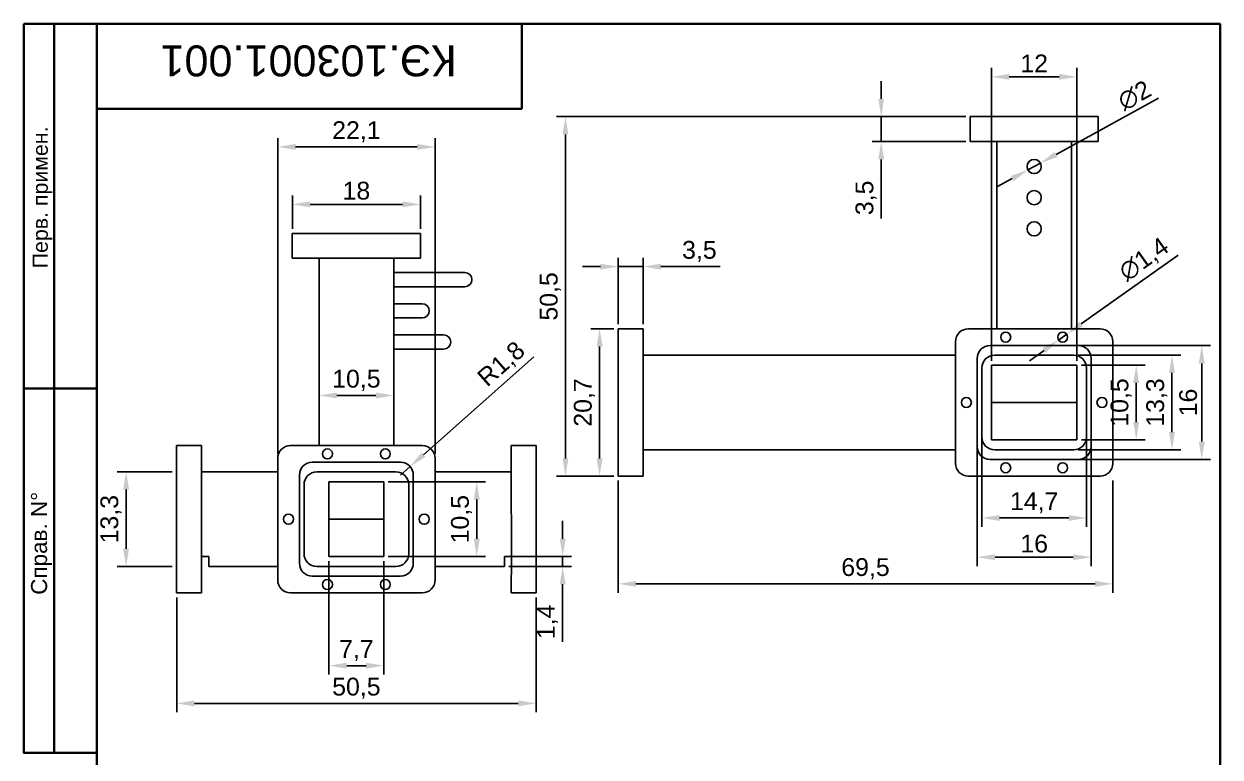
# Model space of a CAD drawing. Header units: millimetres. Extents: x 110 to 278, y 45 to 290.
# Drawn here: x 110.3 to 278.4, y 187.2 to 290.1 of the extents above; entities that cross this region are included whole.
import ezdxf

# ---------------------------------------------------------------- set-up
doc = ezdxf.new("R2010")
doc.units = ezdxf.units.MM
doc.styles.add('Arial$001', font='arial.ttf', dxfattribs={"height": 3.841954})
doc.styles.get("Standard").update_dxf_attribs({"font": 'arial.ttf'})
doc.dimstyles.new('ISO-25', dxfattribs={"dimtxt": 2.5, "dimasz": 2.5, "dimexe": 1.25, "dimexo": 0.625, "dimtad": 1, "dimtxsty": 'Standard', "dimcen": 2.5, "dimadec": 0, "dimazin": 0, "dimtfac": 1, "dimtmove": 0, "dimatfit": 3, "dimfxl": 1, "dimarcsym": 0})

# ---------------------------------------------------------------- blocks, each defined once
blk = doc.blocks.new('*D217')
at = {"color": 0, "lineweight": -2, "transparency": 16777216}
for p, q in [((148.05, 261.35), (148.05, 266.05)), ((166.05, 261.35), (166.05, 266.05)), ((150.55, 264.8), (163.55, 264.8))]:
    blk.add_line(p, q, dxfattribs=at)
at = {"color": 0, "transparency": 16777216}
for points in [[(150.55, 265.22), (150.55, 264.39), (148.05, 264.8)], [(163.55, 265.22), (163.55, 264.39), (166.05, 264.8)]]:
    blk.add_solid(points, dxfattribs=at)
at = {"layer": 'Defpoints', "color": 0, "transparency": 16777216}
for p in [(166.05, 264.8), (148.05, 260.73), (166.05, 260.73)]:
    blk.add_point(p, dxfattribs=at)
at = {"color": 0, "transparency": 16777216, "insert": (157.05, 266.71), "char_height": 2.5, "attachment_point": 5}
blk.add_mtext('18', dxfattribs=at)
blk = doc.blocks.new('*D218')
at = {"color": 0, "lineweight": -2, "transparency": 16777216}
for p, q in [((151.8, 231.55), (151.8, 239.21)), ((162.3, 231.55), (162.3, 239.21)), ((154.3, 237.96), (159.8, 237.96))]:
    blk.add_line(p, q, dxfattribs=at)
at = {"color": 0, "transparency": 16777216}
for points in [[(154.3, 238.37), (154.3, 237.54), (151.8, 237.96)], [(159.8, 238.37), (159.8, 237.54), (162.3, 237.96)]]:
    blk.add_solid(points, dxfattribs=at)
at = {"layer": 'Defpoints', "color": 0, "transparency": 16777216}
for p in [(162.3, 237.96), (151.8, 230.93), (162.3, 230.93)]:
    blk.add_point(p, dxfattribs=at)
at = {"color": 0, "transparency": 16777216, "insert": (157.05, 240.08), "char_height": 2.5, "attachment_point": 5}
blk.add_mtext('10,5', dxfattribs=at)
blk = doc.blocks.new('*D219')
at = {"color": 0, "lineweight": -2, "transparency": 16777216}
for p, q in [((131.17, 227.23), (123.44, 227.23)), ((124.69, 224.73), (124.69, 216.43)), ((131.17, 213.93), (123.44, 213.93))]:
    blk.add_line(p, q, dxfattribs=at)
at = {"color": 0, "transparency": 16777216}
for points in [[(124.28, 224.73), (125.11, 224.73), (124.69, 227.23)], [(124.28, 216.43), (125.11, 216.43), (124.69, 213.93)]]:
    blk.add_solid(points, dxfattribs=at)
at = {"layer": 'Defpoints', "color": 0, "transparency": 16777216}
for p in [(131.8, 227.23), (124.69, 213.93), (131.8, 213.93)]:
    blk.add_point(p, dxfattribs=at)
at = {"color": 0, "transparency": 16777216, "insert": (122.57, 220.58), "char_height": 2.5, "attachment_point": 5, "rotation": 90}
blk.add_mtext('13,3', dxfattribs=at)
blk = doc.blocks.new('*D220')
at = {"color": 0, "lineweight": -2, "transparency": 16777216}
for p, q in [((161.52, 225.83), (175.21, 225.83)), ((173.96, 223.33), (173.96, 217.83)), ((161.52, 215.33), (175.21, 215.33))]:
    blk.add_line(p, q, dxfattribs=at)
at = {"color": 0, "transparency": 16777216}
for points in [[(173.54, 223.33), (174.38, 223.33), (173.96, 225.83)], [(173.54, 217.83), (174.38, 217.83), (173.96, 215.33)]]:
    blk.add_solid(points, dxfattribs=at)
at = {"layer": 'Defpoints', "color": 0, "transparency": 16777216}
for p in [(160.9, 225.83), (160.9, 215.33), (173.96, 215.33)]:
    blk.add_point(p, dxfattribs=at)
at = {"color": 0, "transparency": 16777216, "insert": (171.83, 220.58), "char_height": 2.5, "attachment_point": 5, "rotation": 90}
blk.add_mtext('10,5', dxfattribs=at)
blk = doc.blocks.new('*D221')
at = {"color": 0, "lineweight": -2, "transparency": 16777216}
for p, q in [((186.03, 217.83), (186.03, 220.33)), ((178.46, 215.33), (187.28, 215.33)), ((186.03, 215.33), (186.03, 213.93)), ((178.46, 213.93), (187.28, 213.93)), ((186.03, 211.43), (186.03, 203.37))]:
    blk.add_line(p, q, dxfattribs=at)
at = {"color": 0, "transparency": 16777216}
for points in [[(185.62, 217.83), (186.45, 217.83), (186.03, 215.33)], [(185.62, 211.43), (186.45, 211.43), (186.03, 213.93)]]:
    blk.add_solid(points, dxfattribs=at)
at = {"layer": 'Defpoints', "color": 0, "transparency": 16777216}
for p in [(177.84, 215.33), (177.84, 213.93), (186.03, 213.93)]:
    blk.add_point(p, dxfattribs=at)
at = {"color": 0, "transparency": 16777216, "insert": (183.91, 206.15), "char_height": 2.5, "attachment_point": 5, "rotation": 90}
blk.add_mtext('1,4', dxfattribs=at)
blk = doc.blocks.new('*D222')
at = {"color": 0, "lineweight": -2, "transparency": 16777216}
for p, q in [((153.2, 214.7), (153.2, 198.75)), ((160.9, 214.7), (160.9, 198.75)), ((155.7, 200), (158.4, 200))]:
    blk.add_line(p, q, dxfattribs=at)
at = {"color": 0, "transparency": 16777216}
for points in [[(155.7, 200.42), (155.7, 199.58), (153.2, 200)], [(158.4, 200.42), (158.4, 199.58), (160.9, 200)]]:
    blk.add_solid(points, dxfattribs=at)
at = {"layer": 'Defpoints', "color": 0, "transparency": 16777216}
for p in [(153.2, 215.33), (160.9, 215.33), (160.9, 200)]:
    blk.add_point(p, dxfattribs=at)
at = {"color": 0, "transparency": 16777216, "insert": (157.05, 202.12), "char_height": 2.5, "attachment_point": 5}
blk.add_mtext('7,7', dxfattribs=at)
blk = doc.blocks.new('*D223')
at = {"color": 0, "lineweight": -2, "transparency": 16777216}
for p, q in [((131.8, 209.6), (131.8, 193.46)), ((182.3, 209.6), (182.3, 193.46)), ((134.3, 194.71), (179.8, 194.71))]:
    blk.add_line(p, q, dxfattribs=at)
at = {"color": 0, "transparency": 16777216}
for points in [[(134.3, 195.12), (134.3, 194.29), (131.8, 194.71)], [(179.8, 195.12), (179.8, 194.29), (182.3, 194.71)]]:
    blk.add_solid(points, dxfattribs=at)
at = {"layer": 'Defpoints', "color": 0, "transparency": 16777216}
for p in [(131.8, 210.23), (182.3, 210.23), (182.3, 194.71)]:
    blk.add_point(p, dxfattribs=at)
at = {"color": 0, "transparency": 16777216, "insert": (157.05, 196.83), "char_height": 2.5, "attachment_point": 5}
blk.add_mtext('50,5', dxfattribs=at)
blk = doc.blocks.new('*D224')
at = {"color": 0, "lineweight": -2, "transparency": 16777216}
for p, q in [((182, 243.37), (166.47, 229.63)), ((163.25, 226.78), (164.6, 227.97))]:
    blk.add_line(p, q, dxfattribs=at)
at = {"color": 0, "transparency": 16777216}
blk.add_solid([(166.19, 229.94), (166.74, 229.32), (164.6, 227.97)], dxfattribs=at)
at = {"layer": 'Defpoints', "color": 0, "transparency": 16777216}
for p in [(164.6, 227.97), (163.25, 226.78)]:
    blk.add_point(p, dxfattribs=at)
at = {"color": 0, "transparency": 16777216, "insert": (177.52, 242.25), "char_height": 2.5, "attachment_point": 5, "rotation": 41.5039}
blk.add_mtext('R1,8', dxfattribs=at)
blk = doc.blocks.new('*D225')
at = {"color": 0, "lineweight": -2, "transparency": 16777216}
for p, q in [((146, 229.75), (146, 274.12)), ((168.1, 229.75), (168.1, 274.12)), ((148.5, 272.87), (165.6, 272.87))]:
    blk.add_line(p, q, dxfattribs=at)
at = {"color": 0, "transparency": 16777216}
for points in [[(148.5, 273.28), (148.5, 272.45), (146, 272.87)], [(165.6, 273.28), (165.6, 272.45), (168.1, 272.87)]]:
    blk.add_solid(points, dxfattribs=at)
at = {"layer": 'Defpoints', "color": 0, "transparency": 16777216}
for p in [(168.1, 272.87), (146, 229.13), (168.1, 229.13)]:
    blk.add_point(p, dxfattribs=at)
at = {"color": 0, "transparency": 16777216, "insert": (157.05, 274.99), "char_height": 2.5, "attachment_point": 5}
blk.add_mtext('22,1', dxfattribs=at)
blk = doc.blocks.new('*D240')
at = {"color": 0, "lineweight": -2, "transparency": 16777216}
for p, q in [((246.28, 242.84), (246.28, 283.96)), ((248.78, 282.71), (255.78, 282.71)), ((258.28, 242.84), (258.28, 283.96))]:
    blk.add_line(p, q, dxfattribs=at)
at = {"color": 0, "transparency": 16777216}
for points in [[(248.78, 283.13), (248.78, 282.3), (246.28, 282.71)], [(255.78, 283.13), (255.78, 282.3), (258.28, 282.71)]]:
    blk.add_solid(points, dxfattribs=at)
at = {"layer": 'Defpoints', "color": 0, "transparency": 16777216}
for p in [(258.28, 282.71), (246.28, 242.22), (258.28, 242.22)]:
    blk.add_point(p, dxfattribs=at)
at = {"color": 0, "transparency": 16777216, "insert": (252.28, 284.6), "char_height": 2.5, "attachment_point": 5}
blk.add_mtext('12', dxfattribs=at)
blk = doc.blocks.new('*D241')
at = {"color": 0, "lineweight": -2, "transparency": 16777216}
for p, q in [((230.79, 279.62), (230.79, 282.12)), ((242.66, 277.12), (229.54, 277.12)), ((230.79, 277.12), (230.79, 273.62)), ((242.66, 273.62), (229.54, 273.62)), ((230.79, 271.12), (230.79, 262.8))]:
    blk.add_line(p, q, dxfattribs=at)
at = {"color": 0, "transparency": 16777216}
for points in [[(230.37, 279.62), (231.2, 279.62), (230.79, 277.12)], [(230.37, 271.12), (231.2, 271.12), (230.79, 273.62)]]:
    blk.add_solid(points, dxfattribs=at)
at = {"layer": 'Defpoints', "color": 0, "transparency": 16777216}
for p in [(243.28, 277.12), (230.79, 273.62), (243.28, 273.62)]:
    blk.add_point(p, dxfattribs=at)
at = {"color": 0, "transparency": 16777216, "insert": (228.66, 265.71), "char_height": 2.5, "attachment_point": 5, "rotation": 90}
blk.add_mtext('3,5', dxfattribs=at)
blk = doc.blocks.new('*D242')
at = {"color": 0, "lineweight": -2, "transparency": 16777216}
for p, q in [((193.83, 247.95), (193.83, 257.31)), ((197.33, 247.95), (197.33, 257.31)), ((191.33, 256.06), (188.83, 256.06)), ((193.83, 256.06), (197.33, 256.06)), ((199.83, 256.06), (208.15, 256.06))]:
    blk.add_line(p, q, dxfattribs=at)
at = {"color": 0, "transparency": 16777216}
for points in [[(191.33, 256.47), (191.33, 255.64), (193.83, 256.06)], [(199.83, 256.47), (199.83, 255.64), (197.33, 256.06)]]:
    blk.add_solid(points, dxfattribs=at)
at = {"layer": 'Defpoints', "color": 0, "transparency": 16777216}
for p in [(197.33, 256.06), (193.83, 247.32), (197.33, 247.32)]:
    blk.add_point(p, dxfattribs=at)
at = {"color": 0, "transparency": 16777216, "insert": (205.24, 258.18), "char_height": 2.5, "attachment_point": 5}
blk.add_mtext('3,5', dxfattribs=at)
blk = doc.blocks.new('*D243')
at = {"color": 0, "lineweight": -2, "transparency": 16777216}
for p, q in [((193.21, 247.32), (189.97, 247.32)), ((191.22, 244.82), (191.22, 229.12)), ((193.21, 226.62), (189.97, 226.62))]:
    blk.add_line(p, q, dxfattribs=at)
at = {"color": 0, "transparency": 16777216}
for points in [[(190.8, 244.82), (191.64, 244.82), (191.22, 247.32)], [(190.8, 229.12), (191.64, 229.12), (191.22, 226.62)]]:
    blk.add_solid(points, dxfattribs=at)
at = {"layer": 'Defpoints', "color": 0, "transparency": 16777216}
for p in [(193.83, 247.32), (191.22, 226.62), (193.83, 226.62)]:
    blk.add_point(p, dxfattribs=at)
at = {"color": 0, "transparency": 16777216, "insert": (189.09, 236.97), "char_height": 2.5, "attachment_point": 5, "rotation": 90}
blk.add_mtext('20,7', dxfattribs=at)
blk = doc.blocks.new('*D244')
at = {"color": 0, "lineweight": -2, "transparency": 16777216}
for p, q in [((230.16, 277.12), (185.17, 277.12)), ((186.42, 229.12), (186.42, 274.62)), ((193.21, 226.62), (185.17, 226.62))]:
    blk.add_line(p, q, dxfattribs=at)
at = {"color": 0, "transparency": 16777216}
for points in [[(186.01, 274.62), (186.84, 274.62), (186.42, 277.12)], [(186.01, 229.12), (186.84, 229.12), (186.42, 226.62)]]:
    blk.add_solid(points, dxfattribs=at)
at = {"layer": 'Defpoints', "color": 0, "transparency": 16777216}
for p in [(186.42, 277.12), (230.79, 277.12), (193.83, 226.62)]:
    blk.add_point(p, dxfattribs=at)
at = {"color": 0, "transparency": 16777216, "insert": (184.3, 251.87), "char_height": 2.5, "attachment_point": 5, "rotation": 90}
blk.add_mtext('50,5', dxfattribs=at)
blk = doc.blocks.new('*D245')
at = {"color": 0, "lineweight": -2, "transparency": 16777216}
for p, q in [((272.5, 257.67), (258.89, 248)), ((255.71, 245.74), (256.85, 246.55)), ((253.67, 244.29), (251.63, 242.84))]:
    blk.add_line(p, q, dxfattribs=at)
at = {"color": 0, "transparency": 16777216}
for points in [[(258.65, 248.34), (259.13, 247.66), (256.85, 246.55)], [(253.43, 244.63), (253.91, 243.95), (255.71, 245.74)]]:
    blk.add_solid(points, dxfattribs=at)
at = {"layer": 'Defpoints', "color": 0, "transparency": 16777216}
for p in [(255.71, 245.74), (256.85, 246.55)]:
    blk.add_point(p, dxfattribs=at)
at = {"color": 0, "transparency": 16777216, "insert": (267.78, 256.98), "char_height": 2.5, "attachment_point": 5, "rotation": 35.4016}
blk.add_mtext('∅1,4', dxfattribs=at)
blk = doc.blocks.new('*D246')
at = {"color": 0, "lineweight": -2, "transparency": 16777216}
for p, q in [((269.77, 279.71), (255.35, 271.8)), ((251.4, 269.64), (253.16, 270.6)), ((249.21, 268.44), (247.02, 267.24))]:
    blk.add_line(p, q, dxfattribs=at)
at = {"color": 0, "transparency": 16777216}
for points in [[(255.15, 272.17), (255.55, 271.44), (253.16, 270.6)], [(249.01, 268.8), (249.41, 268.07), (251.4, 269.64)]]:
    blk.add_solid(points, dxfattribs=at)
at = {"layer": 'Defpoints', "color": 0, "transparency": 16777216}
for p in [(253.16, 270.6), (251.4, 269.64)]:
    blk.add_point(p, dxfattribs=at)
at = {"color": 0, "transparency": 16777216, "insert": (266.38, 280.09), "char_height": 2.5, "attachment_point": 5, "rotation": 28.7179}
blk.add_mtext('∅2', dxfattribs=at)
blk = doc.blocks.new('*D247')
at = {"color": 0, "lineweight": -2, "transparency": 16777216}
for p, q in [((258.91, 242.22), (267.87, 242.22)), ((266.62, 239.72), (266.62, 234.22)), ((258.91, 231.72), (267.87, 231.72))]:
    blk.add_line(p, q, dxfattribs=at)
at = {"color": 0, "transparency": 16777216}
for points in [[(266.2, 239.72), (267.03, 239.72), (266.62, 242.22)], [(266.2, 234.22), (267.03, 234.22), (266.62, 231.72)]]:
    blk.add_solid(points, dxfattribs=at)
at = {"layer": 'Defpoints', "color": 0, "transparency": 16777216}
for p in [(258.28, 242.22), (258.28, 231.72), (266.62, 231.72)]:
    blk.add_point(p, dxfattribs=at)
at = {"color": 0, "transparency": 16777216, "insert": (264.49, 236.97), "char_height": 2.5, "attachment_point": 5, "rotation": 90}
blk.add_mtext('10,5', dxfattribs=at)
blk = doc.blocks.new('*D248')
at = {"color": 0, "lineweight": -2, "transparency": 16777216}
for p, q in [((258.46, 243.62), (272.89, 243.62)), ((271.64, 241.12), (271.64, 232.82)), ((258.46, 230.32), (272.89, 230.32))]:
    blk.add_line(p, q, dxfattribs=at)
at = {"color": 0, "transparency": 16777216}
for points in [[(271.22, 241.12), (272.05, 241.12), (271.64, 243.62)], [(271.22, 232.82), (272.05, 232.82), (271.64, 230.32)]]:
    blk.add_solid(points, dxfattribs=at)
at = {"layer": 'Defpoints', "color": 0, "transparency": 16777216}
for p in [(257.83, 243.62), (257.83, 230.32), (271.64, 230.32)]:
    blk.add_point(p, dxfattribs=at)
at = {"color": 0, "transparency": 16777216, "insert": (269.51, 236.97), "char_height": 2.5, "attachment_point": 5, "rotation": 90}
blk.add_mtext('13,3', dxfattribs=at)
blk = doc.blocks.new('*D249')
at = {"color": 0, "lineweight": -2, "transparency": 16777216}
for p, q in [((252.91, 244.97), (277.07, 244.97)), ((275.82, 242.47), (275.82, 231.47)), ((252.91, 228.97), (277.07, 228.97))]:
    blk.add_line(p, q, dxfattribs=at)
at = {"color": 0, "transparency": 16777216}
for points in [[(275.4, 242.47), (276.24, 242.47), (275.82, 244.97)], [(275.4, 231.47), (276.24, 231.47), (275.82, 228.97)]]:
    blk.add_solid(points, dxfattribs=at)
at = {"layer": 'Defpoints', "color": 0, "transparency": 16777216}
for p in [(252.28, 244.97), (252.28, 228.97), (275.82, 228.97)]:
    blk.add_point(p, dxfattribs=at)
at = {"color": 0, "transparency": 16777216, "insert": (273.92, 236.97), "char_height": 2.5, "attachment_point": 5, "rotation": 90}
blk.add_mtext('16', dxfattribs=at)
blk = doc.blocks.new('*D250')
at = {"color": 0, "lineweight": -2, "transparency": 16777216}
for p, q in [((244.93, 236.34), (244.93, 219.5)), ((259.63, 236.34), (259.63, 219.5)), ((247.43, 220.75), (257.13, 220.75))]:
    blk.add_line(p, q, dxfattribs=at)
at = {"color": 0, "transparency": 16777216}
for points in [[(247.43, 221.16), (247.43, 220.33), (244.93, 220.75)], [(257.13, 221.16), (257.13, 220.33), (259.63, 220.75)]]:
    blk.add_solid(points, dxfattribs=at)
at = {"layer": 'Defpoints', "color": 0, "transparency": 16777216}
for p in [(244.93, 236.97), (259.63, 236.97), (259.63, 220.75)]:
    blk.add_point(p, dxfattribs=at)
at = {"color": 0, "transparency": 16777216, "insert": (252.28, 222.87), "char_height": 2.5, "attachment_point": 5}
blk.add_mtext('14,7', dxfattribs=at)
blk = doc.blocks.new('*D251')
at = {"color": 0, "lineweight": -2, "transparency": 16777216}
for p, q in [((244.28, 236.35), (244.28, 213.99)), ((260.28, 236.35), (260.28, 213.99)), ((246.78, 215.24), (257.78, 215.24))]:
    blk.add_line(p, q, dxfattribs=at)
at = {"color": 0, "transparency": 16777216}
for points in [[(246.78, 215.65), (246.78, 214.82), (244.28, 215.24)], [(257.78, 215.65), (257.78, 214.82), (260.28, 215.24)]]:
    blk.add_solid(points, dxfattribs=at)
at = {"layer": 'Defpoints', "color": 0, "transparency": 16777216}
for p in [(244.28, 236.97), (260.28, 236.97), (260.28, 215.24)]:
    blk.add_point(p, dxfattribs=at)
at = {"color": 0, "transparency": 16777216, "insert": (252.28, 217.14), "char_height": 2.5, "attachment_point": 5}
blk.add_mtext('16', dxfattribs=at)
blk = doc.blocks.new('*D252')
at = {"color": 0, "lineweight": -2, "transparency": 16777216}
for p, q in [((193.83, 226), (193.83, 210.25)), ((263.33, 226), (263.33, 210.25)), ((196.33, 211.5), (260.83, 211.5))]:
    blk.add_line(p, q, dxfattribs=at)
at = {"color": 0, "transparency": 16777216}
for points in [[(196.33, 211.91), (196.33, 211.08), (193.83, 211.5)], [(260.83, 211.91), (260.83, 211.08), (263.33, 211.5)]]:
    blk.add_solid(points, dxfattribs=at)
at = {"layer": 'Defpoints', "color": 0, "transparency": 16777216}
for p in [(193.83, 226.62), (263.33, 226.62), (263.33, 211.5)]:
    blk.add_point(p, dxfattribs=at)
at = {"color": 0, "transparency": 16777216, "insert": (228.58, 213.62), "char_height": 2.5, "attachment_point": 5}
blk.add_mtext('69,5', dxfattribs=at)

msp = doc.modelspace()

# ---------------------------------------------------------------- linework, layer by layer
for p, q in [((243.28, 277.121), (243.28, 273.621)), ((261.28, 277.121), (243.28, 277.121)), ((261.28, 273.621), (261.28, 277.121)), ((243.28, 273.621), (261.28, 273.621)), ((247.03, 273.621), (247.03, 247.321)), ((257.53, 273.621), (257.53, 247.321)), ((148.048, 260.729), (166.048, 260.729)), ((148.048, 260.729), (148.048, 257.229)), ((166.048, 260.729), (166.048, 257.229)), ((148.048, 257.229), (166.048, 257.229)), ((148.048, 257.229), (151.798, 257.229)), ((151.798, 257.229), (151.798, 230.929)), ((166.048, 257.229), (162.298, 257.229)), ((162.298, 257.229), (162.298, 230.929)), ((172.286, 255.229), (162.298, 255.229)), ((162.298, 253.229), (172.286, 253.229)), ((162.298, 250.849), (166.298, 250.849)), ((162.298, 248.849), (166.298, 248.849)), ((197.33, 247.321), (193.83, 247.321)), ((193.83, 247.321), (193.83, 226.621)), ((197.33, 243.621), (197.33, 247.321)), ((247.03, 247.321), (243.03, 247.321)), ((247.03, 247.321), (257.53, 247.321)), ((257.53, 247.321), (261.53, 247.321)), ((162.298, 246.469), (169.298, 246.469)), ((241.23, 245.521), (241.23, 243.621)), ((263.33, 245.521), (263.33, 228.421)), ((162.298, 244.469), (169.298, 244.469)), ((246.08, 244.971), (258.48, 244.971)), ((241.23, 243.621), (197.33, 243.621)), ((197.33, 243.621), (197.33, 230.321)), ((241.23, 228.421), (241.23, 243.621)), ((244.28, 243.171), (244.28, 230.771)), ((246.28, 242.216), (246.28, 231.721)), ((246.28, 242.216), (258.28, 242.216)), ((246.73, 243.616), (257.83, 243.616)), ((258.28, 231.721), (258.28, 242.216)), ((260.28, 243.171), (260.28, 230.771)), ((244.93, 241.816), (244.93, 232.121)), ((259.63, 241.816), (259.63, 232.121)), ((246.28, 236.969), (258.28, 236.969)), ((135.298, 230.929), (131.798, 230.929)), ((131.798, 230.929), (131.798, 210.229)), ((135.298, 227.229), (135.298, 230.929)), ((151.798, 230.929), (147.798, 230.929)), ((151.798, 230.929), (162.298, 230.929)), ((162.298, 230.929), (166.298, 230.929)), ((178.798, 227.229), (178.798, 230.929)), ((178.798, 230.929), (182.298, 230.929)), ((182.298, 230.929), (182.298, 210.229)), ((197.33, 226.621), (197.33, 230.321)), ((197.33, 230.321), (241.23, 230.321)), ((246.28, 231.721), (258.28, 231.721)), ((257.83, 230.321), (246.73, 230.321)), ((145.998, 229.129), (145.998, 227.229)), ((145.998, 227.229), (145.998, 228.579)), ((163.248, 228.579), (150.848, 228.579)), ((168.098, 229.129), (168.098, 227.229)), ((246.08, 228.971), (258.48, 228.971)), ((131.798, 227.229), (131.798, 227.229)), ((131.798, 227.229), (131.798, 213.929)), ((145.998, 227.229), (135.298, 227.229)), ((135.298, 227.229), (135.298, 215.329)), ((145.998, 227.229), (145.998, 213.929)), ((151.498, 227.229), (162.598, 227.229)), ((168.098, 227.229), (178.798, 227.229)), ((168.098, 227.229), (168.098, 213.254)), ((178.798, 227.229), (178.837, 215.329)), ((149.048, 226.779), (149.048, 214.379)), ((149.698, 225.429), (149.698, 215.729)), ((153.198, 215.329), (153.198, 225.829)), ((153.198, 225.829), (160.898, 225.829)), ((153.198, 225.429), (153.198, 215.329)), ((160.898, 225.829), (160.898, 215.329)), ((164.398, 225.429), (164.398, 215.729)), ((165.048, 214.379), (165.048, 226.779)), ((193.83, 226.621), (197.33, 226.621)), ((243.03, 226.621), (261.53, 226.621)), ((153.198, 220.579), (160.898, 220.579)), ((136.298, 215.329), (135.298, 215.329)), ((135.298, 215.329), (135.298, 210.229)), ((136.298, 213.929), (136.298, 215.329)), ((160.898, 215.329), (153.198, 215.329)), ((177.837, 213.929), (177.837, 215.329)), ((177.837, 215.329), (178.837, 215.329)), ((178.837, 215.329), (178.798, 210.229)), ((145.998, 213.929), (136.298, 213.929)), ((145.998, 212.029), (145.998, 213.929)), ((145.998, 213.929), (145.998, 212.579)), ((145.998, 213.929), (145.998, 212.579)), ((151.498, 213.929), (162.598, 213.929)), ((168.098, 213.929), (177.837, 213.929)), ((150.848, 212.579), (163.248, 212.579)), ((168.098, 213.254), (168.098, 212.029)), ((131.798, 210.229), (135.298, 210.229)), ((166.298, 210.229), (147.798, 210.229)), ((182.298, 210.229), (178.798, 210.229))]:
    msp.add_line(p, q)
at = {"color": 7, "linetype": 'Continuous', "lineweight": 35, "true_color": 0x000007}
for points in [[(110.338, 290.145), (110.338, 187.756), (110.338, 187.756)], [(278.399, 290.145), (110.338, 290.145), (110.338, 290.145)], [(114.606, 187.756), (114.606, 290.145), (114.606, 290.145)], [(120.563, 45.292), (120.563, 290.145), (120.563, 290.145)], [(180.295, 278.198), (180.295, 290.145), (180.295, 290.145)], [(278.399, 45.292), (278.399, 290.145), (278.399, 290.145)], [(180.295, 278.198), (120.563, 278.198), (120.563, 278.198)], [(120.563, 238.95), (110.338, 238.95), (110.338, 238.95)], [(120.563, 187.756), (110.338, 187.756), (110.338, 187.756)]]:
    msp.add_lwpolyline(points, dxfattribs=at)
for centre, radius in [((252.28, 270.121), 1), ((252.28, 265.741), 1), ((252.28, 261.361), 1), ((248.28, 246.146), 0.7), ((256.28, 246.146), 0.7), ((242.755, 236.971), 0.7), ((261.805, 236.971), 0.7), ((152.978, 229.754), 0.7), ((161.118, 229.754), 0.7), ((248.28, 227.796), 0.7), ((256.28, 227.796), 0.7), ((147.523, 220.579), 0.7), ((166.573, 220.579), 0.7), ((152.978, 211.404), 0.7), ((161.118, 211.404), 0.7)]:
    msp.add_circle(centre, radius)
for centre, radius, start, end in [((172.286, 254.229), 1, 270, 90), ((166.298, 249.849), 1, 270, 90), ((243.03, 245.521), 1.8, 90, 180), ((261.53, 245.521), 1.8, 0, 90), ((169.298, 245.469), 1, 270, 90), ((246.08, 243.171), 1.8, 90, 180), ((258.48, 243.171), 1.8, 0, 90), ((246.73, 241.816), 1.8, 90, 180), ((257.83, 241.816), 1.8, 0, 90), ((246.73, 232.121), 1.8, 180, 270), ((257.83, 232.121), 1.8, 270, 0), ((147.798, 229.129), 1.8, 90, 180), ((166.298, 229.129), 1.8, 0, 90), ((246.08, 230.771), 1.8, 180, 270), ((258.48, 230.771), 1.8, 270, 0), ((150.848, 226.779), 1.8, 90, 180), ((163.248, 226.779), 1.8, 0, 90), ((151.498, 225.429), 1.8, 90, 180), ((162.598, 225.429), 1.8, 0, 90), ((243.03, 228.421), 1.8, 180, 270), ((261.53, 228.421), 1.8, 270, 0), ((151.498, 215.729), 1.8, 180, 270), ((162.598, 215.729), 1.8, 270, 0), ((150.848, 214.379), 1.8, 180, 270), ((163.248, 214.379), 1.8, 270, 0), ((147.798, 212.029), 1.8, 180, 270), ((166.298, 212.029), 1.8, 270, 0)]:
    msp.add_arc(centre, radius, start, end)

# ---------------------------------------------------------------- texts
at = {"color": 7, "true_color": 0x000007, "style": 'Arial$001'}
for s, height, rotation, p in [('КЭ.103001.001', 4.3426, 180, (171.145, 287.133)), ('Перв. примен.', 2.14368, 90, (113.693, 255.828)), ('Справ. N°', 2.2577, 90, (113.589, 209.961))]:
    msp.add_text(s, height=height, rotation=rotation, dxfattribs=at).set_placement(p)

# ---------------------------------------------------------------- dimensions: what is measured, and where the dimension line sits
for base, p1, p2, picture, middle in [((258.28, 282.715), (246.28, 242.216), (258.28, 242.216), '*D240', (252.28, 284.595)), ((197.33, 256.057), (193.83, 247.321), (197.33, 247.321), '*D242', (205.24, 258.185)), ((162.298, 237.956), (151.798, 230.929), (162.298, 230.929), '*D218', (157.048, 240.083)), ((260.28, 215.238), (244.28, 236.971), (260.28, 236.971), '*D251', (252.28, 217.14)), ((259.63, 220.746), (244.93, 236.969), (259.63, 236.969), '*D250', (252.28, 222.873)), ((160.898, 200), (153.198, 215.329), (160.898, 215.329), '*D222', (157.048, 202.123))]:
    dim = msp.add_linear_dim(base=base, p1=p1, p2=p2, dimstyle='ISO-25')
    dim.commit()
    dim.dimension.update_dxf_attribs({"geometry": picture, "text_midpoint": middle})
for p1, p2, picture, middle in [((251.403, 269.641), (253.157, 270.602), '*D246', (267.325, 278.364)), ((255.71, 245.741), (256.851, 246.552), '*D245', (269.031, 255.208))]:
    dim = msp.add_diameter_dim_2p(p1=p1, p2=p2, dimstyle='ISO-25')
    dim.commit()
    dim.dimension.update_dxf_attribs({"geometry": picture, "text_midpoint": middle, "dimtype": 163})
for base, p1, p2, picture, middle in [((230.787, 273.621), (243.28, 277.121), (243.28, 273.621), '*D241', (228.659, 265.712)), ((173.958, 215.329), (160.898, 225.829), (160.898, 215.329), '*D220', (171.831, 220.579)), ((186.034, 213.929), (177.837, 215.329), (177.837, 213.929), '*D221', (183.906, 206.151))]:
    dim = msp.add_linear_dim(base=base, p1=p1, p2=p2, angle=90, dimstyle='ISO-25')
    dim.commit()
    dim.dimension.update_dxf_attribs({"geometry": picture, "text_midpoint": middle})
for base, p1, p2, picture, middle in [((168.098, 272.865), (145.998, 229.129), (168.098, 229.129), '*D225', (157.048, 272.865)), ((166.048, 264.804), (148.048, 260.729), (166.048, 260.729), '*D217', (157.048, 264.804)), ((263.33, 211.497), (193.83, 226.621), (263.33, 226.621), '*D252', (228.58, 211.497)), ((182.298, 194.706), (131.798, 210.229), (182.298, 210.229), '*D223', (157.048, 194.706))]:
    dim = msp.add_linear_dim(base=base, p1=p1, p2=p2, dimstyle='ISO-25')
    dim.commit()
    dim.dimension.update_dxf_attribs({"geometry": picture, "text_midpoint": middle, "dimtype": 160})
for base, p1, p2, picture, middle in [((186.423, 277.121), (193.83, 226.621), (230.787, 277.121), '*D244', (186.423, 251.871)), ((191.219, 226.621), (193.83, 247.321), (193.83, 226.621), '*D243', (191.219, 236.971)), ((275.821, 228.971), (252.28, 244.971), (252.28, 228.971), '*D249', (275.821, 236.971)), ((271.637541863, 230.321129901), (257.830300565, 243.616129901), (257.830300565, 230.321129901), '*D248', (271.637541863, 236.968629901)), ((266.616128198, 231.721129901), (258.280300565, 242.216129901), (258.280300565, 231.721129901), '*D247', (266.616128198, 236.968629901)), ((124.693, 213.929), (131.798, 227.229), (131.798, 213.929), '*D219', (124.693, 220.579))]:
    dim = msp.add_linear_dim(base=base, p1=p1, p2=p2, angle=90, dimstyle='ISO-25')
    dim.commit()
    dim.dimension.update_dxf_attribs({"geometry": picture, "text_midpoint": middle, "dimtype": 160})
dim = msp.add_radius_dim(center=(163.248, 226.779), mpoint=(164.596, 227.972), dimstyle='ISO-25')
dim.commit()
dim.dimension.update_dxf_attribs({"geometry": '*D224', "text_midpoint": (178.929, 240.654), "dimtype": 164})

doc.saveas('drawing.dxf')
